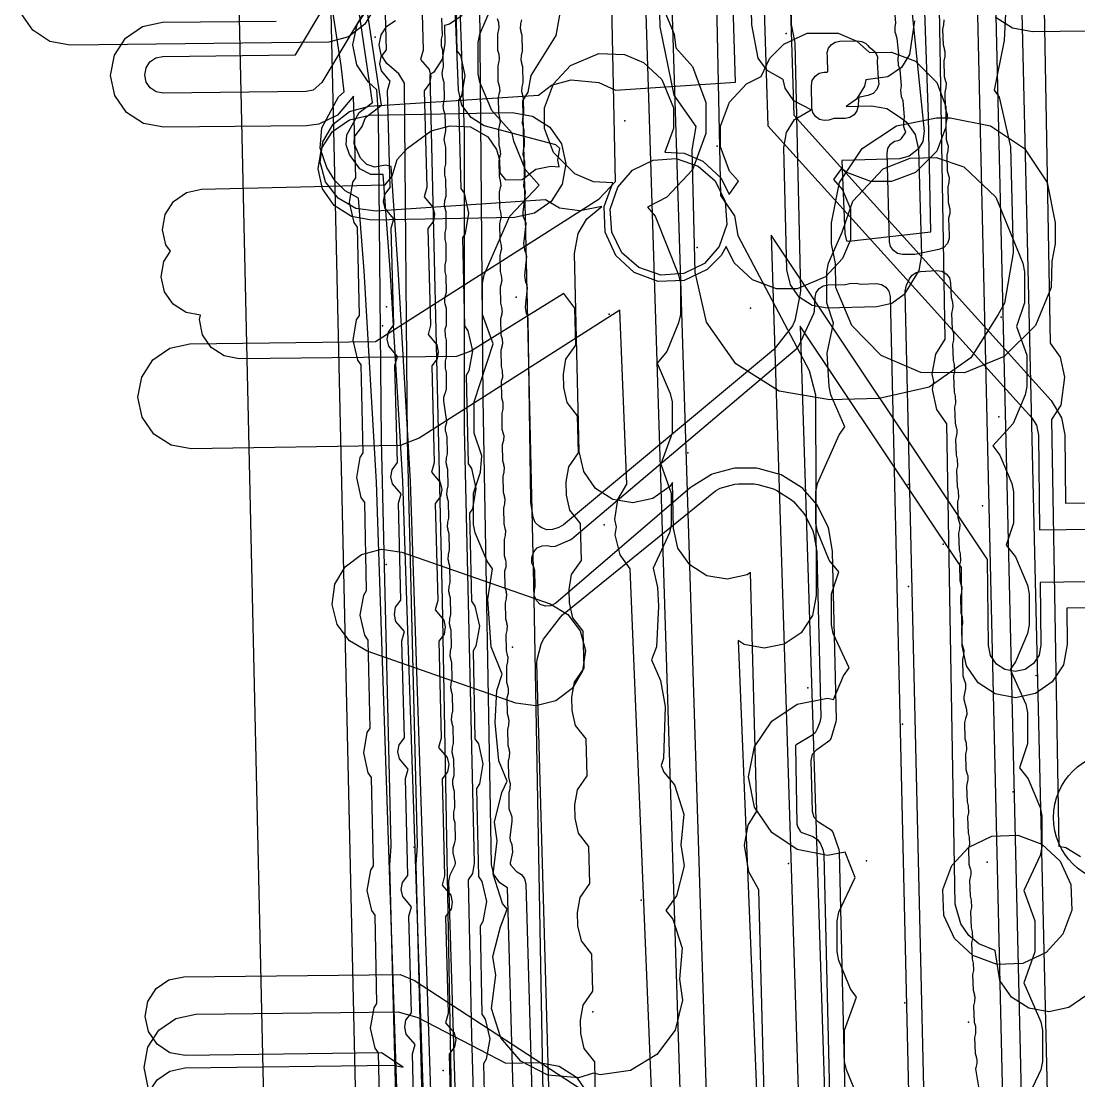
# Model space of a CAD drawing. Header units: metres. Extents: x 17722 to 17999, y 13535 to 15917.
# Drawn here: x 17764.66 to 17804.98, y 14676.14 to 14716.52 of the extents above; entities that cross this region are included whole.
import ezdxf

# ---------------------------------------------------------------- set-up
doc = ezdxf.new("R2010")
doc.units = ezdxf.units.M
for name, color, linetype in [('AI_GREENING_EXCLUSIONS', 1, 'Continuous'), ('AI_GREENING_LAWN', 82, 'Continuous'), ('AI_GREENING_REJECTED', 6, 'Continuous'), ('AI_GREENING_TREES', 3, 'Continuous')]:
    doc.layers.add(name, color=color, linetype=linetype)

# ---------------------------------------------------------------- blocks, each defined once
blk = doc.blocks.new('AI_TREE')
for p, q in [((0, -0.3), (0, 0.3)), ((-0.3, 0), (0.3, 0))]:
    blk.add_line(p, q)
for radius in [1, 0.12]:
    blk.add_circle((0, 0), radius)

msp = doc.modelspace()

# ---------------------------------------------------------------- linework, layer by layer
at = {"layer": 'AI_GREENING_EXCLUSIONS'}
for points in [[(17791.56, 14651.095), (17788.783, 14738.845), (17788.653, 14739.028), (17788.565, 14739.408), (17788.258, 14750.237)], [(17790.529, 14652.07), (17787.792, 14738.546), (17787.565, 14739.377), (17787.246, 14749.709)], [(17811.45, 14728.562), (17802.335, 14728.572), (17802.022, 14728.618), (17801.68, 14728.806), (17792.355, 14736.62), (17793.124, 14712.532), (17803.18, 14701.4), (17803.358, 14701.123), (17803.438, 14700.742), (17803.481, 14697.133), (17810.597, 14697.227)], [(17811.454, 14727.562), (17803.462, 14727.531), (17802.349, 14727.572), (17801.581, 14727.714), (17801.038, 14728.039), (17793.426, 14734.418), (17794.107, 14712.936), (17803.922, 14702.07), (17804.322, 14701.4), (17804.438, 14700.753), (17804.469, 14698.147), (17810.584, 14698.227)], [(17798.566, 14717.429), (17799.086, 14712.325), (17799.029, 14711.939), (17798.856, 14711.637), (17798.514, 14711.372), (17798.136, 14711.278), (17795.943, 14711.211), (17796.057, 14708.42), (17796.123, 14708.148), (17796.214, 14708.139), (17799.33, 14708.493), (17799.247, 14712.879), (17798.666, 14729.627)], [(17801.519, 14729.184), (17803.281, 14654.009)], [(17802.511, 14729.307), (17804.281, 14654.032)], [(17781.045, 14726.512), (17781.547, 14712.298), (17781.547, 14700.99), (17781.93, 14684.43), (17781.861, 14684.046), (17781.701, 14683.797), (17781.83, 14677.851), (17782.367, 14659.136)], [(17790.98, 14726.415), (17791.321, 14709.877), (17791.847, 14709.099), (17791.974, 14708.358), (17794.701, 14703.207), (17794.933, 14702.281), (17794.97, 14694.634), (17794.821, 14693.868), (17794.391, 14693.217), (17793.744, 14692.78), (17792.98, 14692.624), (17792.214, 14692.773), (17791.993, 14692.919), (17792.726, 14674.839)], [(17788.721, 14674.89), (17787.879, 14695.656), (17787.49, 14696.187), (17787.305, 14696.945), (17787.352, 14697.248), (17787.284, 14697.526), (17787.401, 14698.297), (17787.749, 14698.871), (17787.48, 14705.507), (17779.834, 14700.633), (17779.107, 14700.35), (17771.139, 14700.219), (17770.372, 14700.361), (17769.718, 14700.786), (17769.275, 14701.429), (17769.113, 14702.192), (17769.255, 14702.96), (17769.68, 14703.614), (17770.323, 14704.056), (17771.087, 14704.219), (17778.164, 14704.312), (17786.696, 14709.751), (17787.309, 14710.407), (17786.983, 14726.245)], [(17798.709, 14716.526), (17798.525, 14715.247), (17798.211, 14714.753), (17797.7, 14714.403), (17796.856, 14714.282), (17796.813, 14714.037), (17796.499, 14713.543), (17796.102, 14713.263), (17797.076, 14713.289), (17797.653, 14713.189), (17798.147, 14712.877), (17798.4, 14712.681), (17798.738, 14712.203), (17798.867, 14711.632), (17798.974, 14707.599), (17798.974, 14707.599), (17798.876, 14707.022), (17798.322, 14706.102), (17797.844, 14705.765), (17797.273, 14705.636), (17795.389, 14705.587), (17794.812, 14705.687), (17794.317, 14705.999), (17793.98, 14706.477), (17793.851, 14707.048), (17793.731, 14711.702), (17793.83, 14712.279), (17794.143, 14712.773), (17794.772, 14713.145), (17794.118, 14713.487), (17793.782, 14713.966), (17793.708, 14714.298), (17793.091, 14714.633), (17792.755, 14715.112), (17792.511, 14716.381), (17792.296, 14725.588)], [(17802.238, 14717.851), (17802.126, 14715.788), (17801.749, 14713.891), (17801.935, 14713.628), (17802.366, 14711.725), (17802.473, 14707.692), (17802.144, 14705.769), (17801.901, 14705.342), (17800.86, 14703.692), (17799.266, 14702.567), (17797.363, 14702.137), (17795.479, 14702.089), (17793.556, 14702.42), (17791.907, 14703.461), (17790.782, 14705.055), (17790.352, 14706.958), (17790.232, 14711.612), (17790.387, 14712.511), (17789.554, 14713.697), (17789.012, 14716.299), (17789.012, 14716.299), (17788.797, 14725.506)], [(17805.239, 14679.383), (17804.598, 14678.937), (17803.836, 14678.771), (17803.068, 14678.909), (17802.411, 14679.33), (17801.965, 14679.97), (17801.791, 14681.11), (17801.159, 14681.364), (17800.788, 14681.677), (17800.477, 14682.119), (17800.261, 14682.869), (17799.94, 14701.18), (17799.563, 14701.72), (17799.396, 14702.482), (17799.45, 14702.784), (17799.388, 14703.063), (17799.524, 14703.832), (17799.884, 14704.397), (17799.525, 14725.172)], [(17810.362, 14722.725), (17803.559, 14722.635), (17803.887, 14704.253), (17804.26, 14703.715), (17804.426, 14702.952), (17804.293, 14701.889), (17803.938, 14701.336), (17804.219, 14685.087), (17804.483, 14685.027), (17805.043, 14684.694)], [(17769.52, 14675.69), (17769.839, 14676.181), (17770.321, 14676.513), (17770.893, 14676.634), (17778.843, 14676.74), (17779.227, 14676.668), (17778.399, 14677.208), (17770.906, 14677.109), (17770.33, 14677.215), (17769.84, 14677.534), (17769.508, 14678.016), (17769.386, 14678.589), (17769.493, 14679.164), (17769.811, 14679.655), (17770.294, 14679.987), (17770.866, 14680.109), (17779.111, 14680.188), (17779.654, 14679.97), (17786.559, 14675.471), (17786.522, 14676.863), (17786.123, 14677.38), (17785.993, 14677.951), (17785.98, 14678.451), (17786.079, 14679.027), (17786.451, 14679.565), (17786.414, 14680.966), (17786.014, 14681.482), (17785.885, 14682.053), (17785.871, 14682.553), (17785.97, 14683.13), (17786.342, 14683.667), (17786.305, 14685.068), (17785.905, 14685.585), (17785.776, 14686.155), (17785.762, 14686.655), (17785.861, 14687.232), (17786.233, 14687.769), (17786.196, 14689.17), (17785.796, 14689.687), (17785.667, 14690.258), (17785.654, 14690.758), (17785.753, 14691.334), (17786.124, 14691.872), (17786.087, 14693.272), (17785.687, 14693.789), (17785.558, 14694.36), (17785.545, 14694.86), (17785.644, 14695.437), (17786.016, 14695.974), (17785.978, 14697.375), (17785.579, 14697.892), (17785.449, 14698.462), (17785.436, 14698.962), (17785.535, 14699.539), (17785.907, 14700.076), (17785.87, 14701.477), (17785.47, 14701.994), (17785.341, 14702.565), (17785.327, 14703.064), (17785.426, 14703.641), (17785.798, 14704.178), (17785.761, 14705.579), (17785.352, 14706.138), (17781.797, 14703.946), (17781.249, 14703.742), (17772.969, 14703.658), (17772.394, 14703.768), (17771.905, 14704.089), (17771.576, 14704.573), (17771.457, 14705.146), (17771.49, 14705.321), (17770.951, 14705.417), (17770.458, 14705.732), (17770.123, 14706.212), (17769.997, 14706.783), (17770.099, 14707.36), (17770.352, 14707.756), (17770.18, 14708.001), (17770.053, 14708.572), (17770.155, 14709.149), (17770.469, 14709.642), (17770.963, 14709.988), (17771.534, 14710.115), (17778.538, 14710.28), (17778.801, 14710.616), (17778.996, 14711.252), (17779.39, 14711.684), (17780.295, 14712.338), (17781.008, 14712.532), (17781.79, 14712.488), (17782.451, 14712.114), (17782.785, 14711.629), (17782.893, 14711.238), (17782.91, 14710.737), (17783.123, 14710.478), (17783.756, 14710.485), (17784.279, 14710.876), (17784.852, 14710.996), (17785.168, 14710.963), (17785.113, 14711.219), (17785.191, 14711.672), (17785.042, 14711.807), (17782.307, 14712.537), (17781.808, 14712.843), (17781.464, 14713.316), (17781.327, 14713.885), (17781.012, 14721.829)], [(17779.666, 14673.483), (17779.572, 14677.177), (17779.673, 14677.531), (17779.342, 14677.919), (17779.282, 14678.185), (17779.329, 14678.454), (17779.533, 14678.727), (17779.44, 14682.421), (17779.54, 14682.775), (17779.21, 14683.162), (17779.15, 14683.429), (17779.196, 14683.698), (17779.401, 14683.97), (17779.308, 14687.665), (17779.408, 14688.018), (17779.078, 14688.406), (17779.018, 14688.673), (17779.064, 14688.942), (17779.269, 14689.214), (17779.176, 14692.908), (17779.276, 14693.262), (17778.946, 14693.65), (17778.886, 14693.916), (17778.932, 14694.185), (17779.137, 14694.458), (17779.044, 14698.152), (17779.144, 14698.506), (17778.814, 14698.893), (17778.754, 14699.16), (17778.8, 14699.429), (17779.005, 14699.701), (17778.91, 14703.394), (17779.009, 14703.748), (17778.678, 14704.135), (17778.617, 14704.401), (17778.663, 14704.671), (17778.867, 14704.943), (17778.767, 14708.637), (17778.866, 14708.991), (17778.535, 14709.378), (17778.474, 14709.645), (17778.52, 14709.914), (17778.724, 14710.187), (17778.624, 14713.881), (17778.723, 14714.235), (17778.392, 14714.622), (17778.331, 14714.888), (17778.377, 14715.157), (17778.582, 14715.43), (17778.507, 14718.171), (17776.122, 14714.177), (17775.796, 14713.892), (17775.529, 14713.836), (17770.079, 14713.775), (17769.811, 14713.825), (17769.582, 14713.975), (17769.428, 14714.2), (17769.371, 14714.467), (17769.422, 14714.736), (17769.571, 14714.965), (17769.796, 14715.119), (17770.064, 14715.175), (17775.121, 14715.231), (17778.436, 14720.783)], [(17777.809, 14657.927), (17776.391, 14720.806)], [(17793.251, 14665.404), (17792.782, 14683.426), (17792.402, 14684.101), (17792.238, 14685.12), (17792.37, 14685.889), (17792.704, 14686.418), (17792.467, 14695.516), (17792.334, 14695.422), (17791.572, 14695.252), (17790.803, 14695.386), (17790.145, 14695.804), (17789.696, 14696.442), (17789.526, 14697.204), (17789.485, 14698.947), (17789.381, 14698.784), (17788.743, 14698.335), (17787.981, 14698.165), (17787.212, 14698.299), (17786.554, 14698.717), (17786.105, 14699.356), (17785.935, 14700.117), (17785.757, 14707.662), (17785.891, 14708.431), (17786.221, 14708.99), (17786.792, 14709.452), (17785.96, 14709.296), (17785.187, 14709.397), (17784.644, 14709.71), (17778.189, 14709.283), (17777.415, 14709.385), (17776.739, 14709.774), (17776.264, 14710.393), (17776.061, 14711.147), (17776.163, 14711.921), (17776.552, 14712.597), (17777.171, 14713.072), (17777.925, 14713.274), (17784.384, 14713.702), (17784.877, 14714.08), (17785.631, 14714.283), (17786.683, 14714.185), (17787.312, 14713.895), (17791.892, 14714.198), (17791.704, 14720.42)], [(17779.882, 14719.112), (17779.982, 14715.418), (17779.883, 14715.064), (17780.214, 14714.677), (17780.275, 14714.411), (17780.229, 14714.142), (17780.025, 14713.869), (17780.125, 14710.175), (17780.026, 14709.821), (17780.357, 14709.434), (17780.418, 14709.167), (17780.372, 14708.898), (17780.168, 14708.625), (17780.268, 14704.932), (17780.169, 14704.578), (17780.5, 14704.19), (17780.561, 14703.924), (17780.515, 14703.655), (17780.31, 14703.382), (17780.406, 14699.687), (17780.306, 14699.333), (17780.636, 14698.945), (17780.696, 14698.679), (17780.65, 14698.409), (17780.445, 14698.137), (17780.538, 14694.443), (17780.438, 14694.089), (17780.768, 14693.701), (17780.828, 14693.435), (17780.782, 14693.166), (17780.577, 14692.893), (17780.67, 14689.199), (17780.57, 14688.846), (17780.901, 14688.458), (17780.961, 14688.191), (17780.914, 14687.922), (17780.709, 14687.65), (17780.802, 14683.956), (17780.702, 14683.602), (17781.033, 14683.214), (17781.093, 14682.948), (17781.046, 14682.679), (17780.841, 14682.406), (17780.934, 14678.712), (17780.834, 14678.358), (17781.165, 14677.97), (17781.225, 14677.704), (17781.178, 14677.435), (17780.973, 14677.162), (17781.066, 14673.468)], [(17780.565, 14658.447), (17779.207, 14698.986), (17778.732, 14707.062), (17778.465, 14710.682), (17777.991, 14710.676), (17777.564, 14710.888), (17777.176, 14711.433), (17777.052, 14711.803), (17777.08, 14712.192), (17777.549, 14713.034), (17778.051, 14713.417), (17777.268, 14718.769)], [(17780.994, 14654.402), (17779.507, 14698.997), (17779.031, 14707.08), (17778.768, 14710.976), (17778.554, 14711.033), (17778.139, 14710.955), (17777.839, 14711.059), (17777.597, 14711.302), (17777.35, 14711.841), (17777.37, 14712.113), (17777.662, 14712.505), (17777.788, 14712.853), (17778.395, 14713.314), (17777.565, 14718.808)], [(17781.192, 14718.749), (17781.271, 14715.391), (17781.401, 14715.207), (17781.574, 14714.446), (17781.443, 14713.677), (17781.335, 14713.505), (17781.414, 14710.148), (17781.544, 14709.964), (17781.717, 14709.203), (17781.586, 14708.434), (17781.478, 14708.262), (17781.557, 14704.904), (17781.687, 14704.72), (17781.86, 14703.96), (17781.729, 14703.19), (17781.621, 14703.019), (17781.695, 14699.657), (17781.825, 14699.473), (17781.996, 14698.711), (17781.863, 14697.942), (17781.755, 14697.771), (17781.827, 14694.413), (17781.957, 14694.229), (17782.128, 14693.468), (17781.995, 14692.699), (17781.887, 14692.527), (17781.959, 14689.169), (17782.089, 14688.985), (17782.26, 14688.224), (17782.127, 14687.455), (17782.019, 14687.284), (17782.091, 14683.926), (17782.221, 14683.742), (17782.392, 14682.98), (17782.259, 14682.211), (17782.151, 14682.04), (17782.223, 14678.682), (17782.353, 14678.498), (17782.524, 14677.737), (17782.391, 14676.968), (17782.283, 14676.796), (17782.355, 14673.438)], [(17784.22, 14647.166), (17783.197, 14683.493), (17782.901, 14683.682), (17782.678, 14684.002), (17782.594, 14684.383), (17782.268, 14702.116), (17782.132, 14718.733)], [(17779.565, 14658.415), (17778.207, 14698.951), (17777.734, 14707.002), (17777.518, 14709.778), (17777.006, 14710.055), (17776.613, 14710.443), (17776.307, 14710.938), (17776.06, 14711.678), (17776.116, 14712.457), (17776.753, 14713.639), (17776.968, 14713.83), (17776.864, 14714.835), (17776.277, 14718.634)], [(17785.38, 14717.888), (17785.044, 14715.967), (17784.083, 14714.454), (17783.971, 14713.811), (17783.764, 14713.485), (17784.205, 14694.518), (17784.57, 14674.258)], [(17774.226, 14661.305), (17772.974, 14717.207)], [(17789.097, 14717.117), (17789.555, 14716.027), (17789.62, 14715.503), (17790.247, 14714.798), (17790.759, 14713.423), (17790.759, 14712.235), (17790.247, 14710.86), (17789.276, 14709.811), (17788.529, 14709.438), (17788.831, 14709.086), (17789.723, 14706.854), (17789.788, 14706.532), (17789.788, 14705.344), (17789.723, 14705.022), (17789.27, 14703.938), (17788.903, 14703.486), (17789.405, 14702.331), (17789.47, 14702.009), (17789.47, 14700.822), (17789.045, 14699.641), (17789.44, 14698.531), (17789.44, 14697.343), (17789.375, 14697.021), (17788.748, 14695.68), (17788.911, 14694.942), (17788.95, 14694.225), (17788.873, 14692.68), (17788.685, 14692.189), (17789.031, 14691.4), (17789.213, 14690.411), (17789.148, 14688.419), (17789.053, 14688.152), (17789.16, 14687.9), (17789.561, 14687.424), (17789.914, 14686.308), (17789.81, 14685.135), (17789.929, 14684.332), (17789.644, 14683.196), (17789.228, 14682.637), (17789.506, 14682.307), (17789.859, 14681.191), (17789.755, 14680.018), (17789.874, 14679.215), (17789.589, 14678.079), (17788.891, 14677.14), (17787.886, 14676.539), (17786.728, 14676.368), (17786.474, 14676.432), (17785.907, 14676.252), (17784.741, 14676.353), (17783.702, 14676.892), (17782.948, 14677.787), (17782.594, 14678.903), (17782.749, 14680.174), (17782.645, 14680.879), (17782.93, 14682.015), (17783.186, 14682.687), (17783.003, 14682.904), (17782.649, 14684.02), (17782.804, 14685.291), (17782.7, 14685.996), (17782.985, 14687.131), (17783.187, 14687.563), (17782.863, 14688.338), (17782.73, 14689.791), (17782.798, 14691.013), (17782.991, 14691.634), (17782.571, 14692.68), (17782.443, 14694.499), (17782.626, 14695.646), (17782.42, 14695.937), (17781.967, 14697.021), (17781.902, 14697.343), (17781.902, 14698.531), (17782.168, 14699.334), (17782.226, 14699.951), (17781.932, 14700.822), (17781.932, 14702.009), (17782.647, 14704.227), (17782.25, 14705.344), (17782.25, 14706.532), (17782.315, 14706.854), (17783.287, 14709.087), (17784.407, 14710.266), (17783.89, 14710.86), (17783.437, 14711.943), (17783.378, 14712.248), (17782.6, 14713.111), (17782.147, 14714.195), (17782.082, 14714.517), (17782.082, 14715.705), (17782.147, 14716.027), (17782.625, 14717.147)], [(17778.104, 14716.972), (17777.758, 14716.405), (17777.142, 14715.927), (17776.389, 14715.72), (17766.523, 14715.601), (17765.756, 14715.745), (17765.102, 14716.171), (17764.661, 14716.814)], [(17779.319, 14660.947), (17778.713, 14684.364), (17778.764, 14685.086), (17778.39, 14700.566), (17778.285, 14712.939), (17778.223, 14713.898), (17777.889, 14714.207), (17777.458, 14714.857), (17777.308, 14715.623), (17777.463, 14716.388), (17777.899, 14717.035)], [(17781.466, 14716.736), (17780.987, 14716.4), (17780.791, 14716.356), (17780.808, 14715.651), (17780.707, 14715.074), (17780.393, 14714.58), (17780.24, 14714.473), (17780.706, 14694.448), (17781.071, 14674.174)], [(17809.517, 14716.192), (17803.213, 14716.109), (17802.446, 14716.251), (17801.792, 14716.676)], [(17778.356, 14673.849), (17778.284, 14677.207), (17778.154, 14677.391), (17777.982, 14678.152), (17778.115, 14678.921), (17778.224, 14679.093), (17778.152, 14682.451), (17778.022, 14682.635), (17777.85, 14683.396), (17777.983, 14684.165), (17778.092, 14684.337), (17778.02, 14687.694), (17777.89, 14687.878), (17777.718, 14688.64), (17777.851, 14689.409), (17777.96, 14689.58), (17777.887, 14692.938), (17777.758, 14693.122), (17777.586, 14693.883), (17777.719, 14694.652), (17777.828, 14694.824), (17777.755, 14698.182), (17777.626, 14698.366), (17777.454, 14699.127), (17777.587, 14699.896), (17777.695, 14700.068), (17777.621, 14703.421), (17777.491, 14703.605), (17777.317, 14704.366), (17777.449, 14705.135), (17777.557, 14705.307), (17777.478, 14708.665), (17777.348, 14708.848), (17777.175, 14709.609), (17777.306, 14710.379), (17777.414, 14710.55), (17777.329, 14713.662), (17776.715, 14712.931), (17776.011, 14712.596), (17775.543, 14712.536), (17770.094, 14712.475), (17769.327, 14712.619), (17768.673, 14713.045), (17768.232, 14713.689), (17768.071, 14714.453), (17768.215, 14715.22), (17768.642, 14715.874), (17769.286, 14716.314), (17770.049, 14716.475), (17774.378, 14716.523)], [(17780.341, 14660.091), (17779.713, 14684.388), (17779.764, 14685.107), (17779.39, 14700.57), (17779.269, 14714.162), (17779.06, 14714.517), (17778.599, 14714.911), (17778.383, 14715.237), (17778.308, 14715.619), (17778.386, 14716.002), (17778.603, 14716.326), (17778.929, 14716.541)], [(17796.568, 14675.478), (17796.115, 14676.562), (17796.05, 14676.884), (17796.05, 14678.072), (17796.507, 14679.332), (17796.278, 14679.647), (17795.824, 14680.731), (17795.759, 14681.053), (17795.759, 14682.241), (17795.824, 14682.563), (17796.445, 14683.895), (17796.07, 14684.857), (17795.391, 14684.722), (17794.243, 14684.951), (17793.27, 14685.601), (17792.62, 14686.574), (17792.391, 14687.722), (17792.62, 14688.87), (17793.27, 14689.844), (17794.243, 14690.494), (17795.391, 14690.722), (17795.624, 14690.676), (17796.003, 14691.58), (17796.216, 14691.879), (17795.608, 14693.191), (17795.543, 14693.513), (17795.543, 14694.701), (17795.825, 14695.54), (17795.465, 14695.986), (17795.012, 14697.069), (17794.947, 14697.392), (17794.947, 14698.579), (17794.947, 14698.579), (17795.012, 14698.902), (17795.837, 14700.756), (17796.063, 14701.063), (17795.522, 14702.277), (17795.456, 14702.599), (17795.387, 14703.865), (17795.622, 14705.014), (17795.37, 14705.783), (17795.37, 14706.971), (17795.435, 14707.293), (17795.96, 14708.482), (17796.36, 14709.665), (17797.52, 14710.887), (17798.55, 14711.294), (17799.544, 14711.321), (17800.594, 14710.969), (17801.818, 14709.81), (17802.843, 14707.293), (17802.908, 14706.971), (17802.908, 14705.783), (17802.604, 14704.888), (17802.995, 14703.787), (17802.995, 14702.599), (17802.93, 14702.277), (17802.476, 14701.194), (17801.703, 14700.334), (17801.966, 14699.985), (17802.42, 14698.902), (17802.485, 14698.579), (17802.485, 14697.392), (17802.203, 14696.552), (17802.563, 14696.106), (17803.016, 14695.023), (17803.081, 14694.701), (17803.081, 14693.513), (17803.016, 14693.191), (17802.563, 14692.107), (17802.354, 14691.813), (17802.957, 14690.497), (17803.023, 14690.174), (17803.023, 14688.987), (17802.71, 14688.073), (17803.05, 14687.647), (17803.503, 14686.563), (17803.568, 14686.241), (17803.568, 14685.053), (17803.503, 14684.731), (17802.882, 14683.399), (17803.297, 14682.241), (17803.297, 14681.053), (17802.875, 14679.877), (17803.523, 14678.394), (17803.588, 14678.072), (17803.588, 14676.884), (17803.523, 14676.562), (17802.892, 14675.215)], [(17810.624, 14695.228), (17803.505, 14695.134), (17803.533, 14692.75), (17803.461, 14692.367), (17803.248, 14692.04), (17802.927, 14691.819), (17802.545, 14691.738), (17802.161, 14691.81), (17801.834, 14692.023), (17801.614, 14692.345), (17801.533, 14692.726), (17801.494, 14696.007), (17793.245, 14708.366), (17795.094, 14650.075), (17801.487, 14648.847), (17809.376, 14648.951)], [(17810.637, 14694.228), (17804.516, 14694.147), (17804.533, 14692.762), (17804.39, 14691.995), (17803.964, 14691.341), (17803.32, 14690.9), (17802.557, 14690.738), (17801.79, 14690.882), (17801.136, 14691.307), (17800.694, 14691.951), (17800.533, 14692.715), (17800.498, 14695.698), (17794.355, 14704.901), (17796.068, 14650.906), (17801.576, 14649.848), (17809.363, 14649.951)], [(17769.506, 14675.892), (17769.344, 14676.655), (17769.486, 14677.422), (17769.911, 14678.077), (17770.554, 14678.519), (17771.317, 14678.681), (17779.035, 14678.773), (17779.784, 14678.556), (17783.141, 14676.812), (17784.402, 14676.837), (17785.171, 14676.7), (17785.828, 14676.279), (17786.274, 14675.639)]]:
    msp.add_lwpolyline(points, dxfattribs=at)
for points in [[(17788.385, 14714.942), (17789.084, 14714.295), (17789.532, 14713.219), (17789.532, 14712.427), (17789.196, 14711.523), (17789.927, 14711.484), (17790.65, 14711.182), (17791.349, 14710.535), (17791.651, 14709.911), (17791.998, 14710.417), (17791.657, 14710.809), (17791.316, 14711.726), (17791.316, 14712.518), (17791.657, 14713.435), (17792.304, 14714.134), (17792.862, 14714.408), (17793.195, 14715.107), (17793.735, 14715.647), (17794.617, 14716.056), (17795.797, 14716.056), (17796.52, 14715.754), (17796.999, 14715.326), (17797.838, 14715.335), (17798.755, 14714.994), (17799.561, 14714.188), (17799.902, 14713.271), (17799.902, 14712.479), (17799.561, 14711.562), (17798.755, 14710.756), (17797.838, 14710.415), (17797.046, 14710.415), (17796.129, 14710.756), (17795.933, 14710.9), (17795.625, 14710.488), (17795.966, 14710.096), (17796.268, 14709.373), (17796.268, 14708.193), (17795.966, 14707.47), (17795.319, 14706.771), (17794.243, 14706.323), (17793.451, 14706.323), (17792.534, 14706.664), (17791.835, 14707.311), (17791.533, 14707.935), (17791.349, 14707.591), (17790.809, 14707.051), (17789.927, 14706.642), (17788.941, 14706.603), (17788.024, 14706.944), (17787.325, 14707.591), (17786.916, 14708.473), (17786.877, 14709.459), (17787.213, 14710.363), (17786.482, 14710.402), (17785.759, 14710.704), (17784.953, 14711.51), (17784.612, 14712.427), (17784.612, 14713.219), (17784.953, 14714.136), (17785.6, 14714.835), (17786.676, 14715.283), (17787.662, 14715.244), (17788.385, 14714.942)], [(17784.15, 14712.901), (17784.808, 14712.481), (17785.254, 14711.84), (17785.421, 14711.078), (17785.284, 14710.31), (17784.863, 14709.653), (17784.223, 14709.207), (17783.46, 14709.039), (17778.015, 14708.933), (17777.247, 14709.07), (17776.59, 14709.491), (17776.144, 14710.131), (17775.976, 14710.894), (17776.114, 14711.662), (17776.534, 14712.319), (17777.175, 14712.765), (17777.937, 14712.932), (17783.382, 14713.039), (17784.15, 14712.901)], [(17798.021, 14712.536), (17799.552, 14712.841), (17800.074, 14712.836), (17801.605, 14712.531), (17802.902, 14711.664), (17803.769, 14710.366), (17804.074, 14708.836), (17804.074, 14708.03), (17803.943, 14707.37), (17803.927, 14706.368), (17803.323, 14704.924), (17802.136, 14703.737), (17800.614, 14703.117), (17798.953, 14703.132), (17797.444, 14703.78), (17796.321, 14704.924), (17795.717, 14706.368), (17795.701, 14707.289), (17795.552, 14708.039), (17795.552, 14708.841), (17795.856, 14710.371), (17796.724, 14711.669), (17798.021, 14712.536)], [(17790.467, 14710.998), (17791.111, 14710.432), (17791.498, 14709.652), (17791.557, 14708.766), (17791.272, 14707.933), (17790.706, 14707.289), (17789.926, 14706.902), (17789.04, 14706.843), (17788.207, 14707.128), (17787.563, 14707.694), (17787.176, 14708.474), (17787.117, 14709.36), (17787.402, 14710.193), (17787.968, 14710.837), (17788.748, 14711.224), (17789.634, 14711.283), (17790.467, 14710.998)], [(17784.83, 14694.312), (17785.502, 14693.916), (17785.972, 14693.293), (17786.168, 14692.538), (17786.059, 14691.765), (17785.663, 14691.092), (17785.04, 14690.623), (17784.284, 14690.427), (17783.512, 14690.536), (17777.847, 14692.513), (17777.175, 14692.909), (17776.705, 14693.532), (17776.51, 14694.288), (17776.618, 14695.061), (17777.014, 14695.733), (17777.637, 14696.203), (17778.393, 14696.398), (17779.166, 14696.29), (17784.83, 14694.312)], [(17804.266, 14684.51), (17804.675, 14683.628), (17804.714, 14682.642), (17804.373, 14681.725), (17803.726, 14681.026), (17802.844, 14680.617), (17801.858, 14680.578), (17800.941, 14680.919), (17800.242, 14681.566), (17799.833, 14682.448), (17799.794, 14683.434), (17800.135, 14684.351), (17800.782, 14685.05), (17801.664, 14685.459), (17802.65, 14685.498), (17803.567, 14685.157), (17804.266, 14684.51)]]:
    msp.add_lwpolyline(points, close=True, dxfattribs=at)
at = {"layer": 'AI_GREENING_LAWN'}
for points in [[(17793.865, 14727.666), (17794.01, 14716.438), (17794.015, 14716.394), (17794.137, 14715.76), (17794.146, 14715.677), (17794.367, 14706.255), (17794.357, 14706.144), (17794.149, 14705.116), (17794.056, 14704.912), (17793.419, 14704.079), (17793.342, 14703.999), (17785.339, 14697.323), (17785.161, 14697.227), (17784.914, 14697.154), (17784.704, 14697.138), (17784.506, 14697.211), (17784.407, 14697.273), (17784.256, 14697.421), (17784.179, 14697.617), (17784.088, 14698.188), (17784.082, 14698.26), (17783.991, 14705.179), (17783.972, 14705.272), (17783.926, 14705.38), (17783.889, 14705.62), (17783.959, 14706.362), (17783.937, 14706.488), (17783.902, 14706.565), (17783.858, 14706.826), (17783.933, 14707.557), (17783.907, 14707.693), (17783.878, 14707.75), (17783.827, 14708.032), (17783.911, 14708.791), (17783.909, 14708.829), (17783.896, 14708.864), (17783.855, 14708.937), (17783.802, 14709.083), (17783.796, 14709.239), (17783.885, 14709.992), (17783.883, 14710.03), (17783.856, 14710.102), (17783.863, 14710.105), (17783.825, 14710.219), (17783.836, 14710.409), (17783.877, 14710.569), (17783.865, 14711.17), (17783.817, 14711.346), (17783.824, 14711.348), (17783.799, 14711.42), (17783.811, 14711.61), (17783.852, 14711.77), (17783.84, 14712.371), (17783.792, 14712.547), (17783.798, 14712.549), (17783.774, 14712.621), (17783.785, 14712.811), (17783.826, 14712.971), (17783.814, 14713.572), (17783.765, 14713.748), (17783.771, 14713.75), (17783.747, 14713.823), (17783.758, 14714.013), (17783.798, 14714.173), (17783.786, 14714.773), (17783.737, 14714.949), (17783.743, 14714.951), (17783.719, 14715.024), (17783.73, 14715.213), (17783.77, 14715.374), (17783.758, 14715.974), (17783.709, 14716.15), (17783.715, 14716.152), (17783.691, 14716.225), (17783.702, 14716.414), (17783.742, 14716.574)], [(17802.581, 14653.99), (17800.947, 14724.469)], [(17799.833, 14716.564), (17799.824, 14716.374), (17799.785, 14716.214), (17799.805, 14715.614), (17799.855, 14715.438), (17799.849, 14715.436), (17799.874, 14715.364), (17799.865, 14715.174), (17799.826, 14715.013), (17799.845, 14714.413), (17799.896, 14714.237), (17799.89, 14714.236), (17799.915, 14714.163), (17799.906, 14713.973), (17799.867, 14713.813), (17799.886, 14713.212), (17799.936, 14713.037), (17799.93, 14713.035), (17799.955, 14712.962), (17799.946, 14712.772), (17799.907, 14712.614), (17799.924, 14712.013), (17799.973, 14711.837), (17799.967, 14711.836), (17799.992, 14711.763), (17799.983, 14711.573), (17799.943, 14711.413), (17799.96, 14710.812), (17800.009, 14710.637), (17800.003, 14710.635), (17800.028, 14710.562), (17800.019, 14710.372), (17799.979, 14710.212), (17799.996, 14709.612), (17800.045, 14709.436), (17800.039, 14709.434), (17800.064, 14709.362), (17800.054, 14709.172), (17800.015, 14709.011), (17800.033, 14708.349), (17800.029, 14708.349), (17800.036, 14708.242), (17799.968, 14708.049), (17799.828, 14707.9), (17799.64, 14707.819), (17798.722, 14707.634), (17798.614, 14707.624), (17798.251, 14707.63), (17798.065, 14707.67), (17797.908, 14707.775), (17797.801, 14707.932), (17797.76, 14708.117), (17797.669, 14711.478), (17797.701, 14711.667), (17797.801, 14711.83), (17797.954, 14711.943), (17798.09, 14711.978), (17798.181, 14712.006), (17798.22, 14712.042), (17798.361, 14712.252), (17798.377, 14712.291), (17798.346, 14712.376), (17798.346, 14712.376), (17798.301, 14712.496), (17798.301, 14712.675), (17798.334, 14712.855), (17798.276, 14713.48), (17798.219, 14713.631), (17798.194, 14713.897), (17798.223, 14714.056), (17798.165, 14714.681), (17798.108, 14714.831), (17798.084, 14715.098), (17798.112, 14715.256), (17798.058, 14715.858), (17797.997, 14716.03), (17798.003, 14716.032), (17797.974, 14716.103), (17797.972, 14716.293), (17798.001, 14716.456), (17797.947, 14717.058)], [(17781.388, 14669.664), (17780.963, 14683.75), (17781.016, 14683.989), (17781.21, 14684.378), (17781.222, 14684.418), (17781.22, 14684.459), (17781.13, 14684.834), (17781.122, 14685.022), (17781.173, 14685.17), (17781.211, 14685.319), (17781.198, 14685.968), (17781.152, 14686.122), (17781.147, 14686.39), (17781.187, 14686.546), (17781.175, 14687.172), (17781.128, 14687.348), (17781.134, 14687.35), (17781.11, 14687.423), (17781.121, 14687.612), (17781.162, 14687.772), (17781.151, 14688.398), (17781.103, 14688.575), (17781.109, 14688.576), (17781.085, 14688.649), (17781.096, 14688.839), (17781.137, 14688.999), (17781.126, 14689.625), (17781.078, 14689.801), (17781.084, 14689.803), (17781.06, 14689.876), (17781.071, 14690.066), (17781.113, 14690.226), (17781.101, 14690.852), (17781.053, 14691.028), (17781.059, 14691.03), (17781.035, 14691.102), (17781.047, 14691.292), (17781.088, 14691.452), (17781.076, 14692.078), (17781.028, 14692.255), (17781.035, 14692.256), (17781.01, 14692.329), (17781.022, 14692.519), (17781.063, 14692.679), (17781.051, 14693.305), (17781.003, 14693.481), (17781.01, 14693.483), (17780.985, 14693.556), (17780.997, 14693.745), (17781.038, 14693.905), (17781.027, 14694.532), (17780.979, 14694.708), (17780.985, 14694.71), (17780.961, 14694.782), (17780.972, 14694.972), (17781.013, 14695.132), (17781.002, 14695.758), (17780.954, 14695.934), (17780.96, 14695.936), (17780.936, 14696.009), (17780.947, 14696.199), (17780.988, 14696.359), (17780.977, 14696.985), (17780.929, 14697.161), (17780.935, 14697.163), (17780.911, 14697.236), (17780.923, 14697.425), (17780.964, 14697.585), (17780.952, 14698.211), (17780.904, 14698.388), (17780.911, 14698.389), (17780.886, 14698.462), (17780.898, 14698.652), (17780.939, 14698.812), (17780.927, 14699.438), (17780.879, 14699.614), (17780.886, 14699.616), (17780.861, 14699.689), (17780.873, 14699.879), (17780.914, 14700.039), (17780.903, 14700.665), (17780.855, 14700.841), (17780.857, 14700.842), (17780.838, 14700.894), (17780.835, 14701.057), (17780.865, 14701.154), (17780.861, 14701.155), (17780.885, 14701.228), (17780.886, 14701.265), (17780.77, 14702.035), (17780.772, 14702.193), (17780.824, 14702.344), (17780.85, 14702.394), (17780.879, 14702.511), (17780.876, 14703.137), (17780.833, 14703.291), (17780.832, 14703.559), (17780.874, 14703.714), (17780.872, 14704.363), (17780.829, 14704.518), (17780.828, 14704.786), (17780.87, 14704.941), (17780.87, 14705.567), (17780.825, 14705.744), (17780.827, 14705.745), (17780.809, 14705.797), (17780.809, 14705.961), (17780.826, 14706.013), (17780.824, 14706.014), (17780.868, 14706.191), (17780.865, 14706.817), (17780.821, 14706.972), (17780.82, 14707.24), (17780.863, 14707.395), (17780.861, 14708.044), (17780.817, 14708.199), (17780.817, 14708.467), (17780.859, 14708.621), (17780.858, 14709.248), (17780.813, 14709.425), (17780.82, 14709.426), (17780.797, 14709.499), (17780.811, 14709.688), (17780.855, 14709.848), (17780.853, 14710.498), (17780.81, 14710.653), (17780.809, 14710.921), (17780.852, 14711.075), (17780.851, 14711.701), (17780.806, 14711.879), (17780.815, 14711.881), (17780.78, 14712.014), (17780.812, 14712.152), (17780.804, 14712.153), (17780.845, 14712.337), (17780.822, 14712.961), (17780.772, 14713.118), (17780.75, 14713.307), (17780.77, 14713.381), (17780.764, 14713.383), (17780.802, 14713.561), (17780.779, 14714.187), (17780.729, 14714.345), (17780.707, 14714.533), (17780.727, 14714.607), (17780.72, 14714.609), (17780.759, 14714.787), (17780.735, 14715.413), (17780.687, 14715.566), (17780.677, 14715.834), (17780.715, 14715.99), (17780.692, 14716.639)], [(17782.81, 14716.625), (17782.856, 14716.466), (17782.873, 14716.277), (17782.851, 14716.203), (17782.858, 14716.202), (17782.815, 14716.024), (17782.823, 14715.419), (17782.869, 14715.261), (17782.886, 14715.072), (17782.865, 14714.998), (17782.871, 14714.996), (17782.828, 14714.819), (17782.836, 14714.214), (17782.882, 14714.056), (17782.9, 14713.866), (17782.878, 14713.793), (17782.884, 14713.791), (17782.842, 14713.614), (17782.85, 14713.009), (17782.896, 14712.85), (17782.913, 14712.661), (17782.891, 14712.588), (17782.897, 14712.586), (17782.855, 14712.408), (17782.863, 14711.804), (17782.909, 14711.645), (17782.926, 14711.456), (17782.904, 14711.382), (17782.911, 14711.381), (17782.868, 14711.203), (17782.876, 14710.599), (17782.922, 14710.44), (17782.94, 14710.251), (17782.918, 14710.177), (17782.924, 14710.176), (17782.881, 14709.998), (17782.889, 14709.393), (17782.935, 14709.235), (17782.953, 14709.045), (17782.931, 14708.972), (17782.937, 14708.97), (17782.895, 14708.793), (17782.903, 14708.188), (17782.949, 14708.029), (17782.966, 14707.84), (17782.944, 14707.767), (17782.95, 14707.765), (17782.908, 14707.587), (17782.916, 14706.983), (17782.962, 14706.824), (17782.979, 14706.635), (17782.957, 14706.561), (17782.964, 14706.56), (17782.921, 14706.382), (17782.929, 14705.778), (17782.975, 14705.619), (17782.993, 14705.43), (17782.971, 14705.356), (17782.977, 14705.355), (17782.935, 14705.177), (17782.942, 14704.572), (17782.989, 14704.414), (17783.006, 14704.225), (17782.984, 14704.151), (17782.99, 14704.15), (17782.948, 14703.972), (17782.956, 14703.367), (17783, 14703.213), (17783.003, 14702.945), (17782.962, 14702.79), (17782.969, 14702.163), (17783.015, 14702.006), (17783.018, 14701.74), (17782.977, 14701.583), (17782.987, 14700.978), (17783.035, 14700.802), (17783.029, 14700.8), (17783.053, 14700.727), (17783.041, 14700.538), (17783, 14700.378), (17783.01, 14699.773), (17783.057, 14699.597), (17783.051, 14699.595), (17783.075, 14699.522), (17783.063, 14699.333), (17783.022, 14699.173), (17783.032, 14698.568), (17783.079, 14698.392), (17783.073, 14698.39), (17783.097, 14698.317), (17783.085, 14698.128), (17783.044, 14697.968), (17783.054, 14697.363), (17783.101, 14697.187), (17783.095, 14697.185), (17783.119, 14697.112), (17783.107, 14696.923), (17783.066, 14696.763), (17783.076, 14696.158), (17783.124, 14695.982), (17783.117, 14695.98), (17783.141, 14695.907), (17783.13, 14695.717), (17783.088, 14695.558), (17783.098, 14694.953), (17783.146, 14694.777), (17783.139, 14694.775), (17783.164, 14694.702), (17783.152, 14694.512), (17783.11, 14694.352), (17783.12, 14693.748), (17783.168, 14693.572), (17783.162, 14693.57), (17783.186, 14693.497), (17783.174, 14693.307), (17783.132, 14693.147), (17783.142, 14692.543), (17783.19, 14692.366), (17783.184, 14692.365), (17783.208, 14692.292), (17783.196, 14692.102), (17783.155, 14691.942), (17783.164, 14691.338), (17783.212, 14691.161), (17783.206, 14691.16), (17783.23, 14691.087), (17783.218, 14690.897), (17783.177, 14690.737), (17783.187, 14690.133), (17783.234, 14689.956), (17783.228, 14689.955), (17783.252, 14689.882), (17783.24, 14689.692), (17783.199, 14689.532), (17783.209, 14688.928), (17783.256, 14688.751), (17783.25, 14688.749), (17783.274, 14688.677), (17783.262, 14688.487), (17783.221, 14688.327), (17783.231, 14687.722), (17783.278, 14687.546), (17783.272, 14687.544), (17783.296, 14687.472), (17783.284, 14687.282), (17783.243, 14687.122), (17783.253, 14686.517), (17783.284, 14686.401), (17783.31, 14686.355), (17783.366, 14686.203), (17783.37, 14686.041), (17783.283, 14685.419), (17783.299, 14685.294), (17783.36, 14685.141), (17783.386, 14684.856), (17783.305, 14684.453), (17783.306, 14684.4), (17783.331, 14684.354), (17783.513, 14684.141), (17783.545, 14684.114), (17783.562, 14684.108), (17783.732, 14684.006), (17783.849, 14683.845), (17783.893, 14683.652), (17784.95, 14647.01)], [(17799.664, 14650.397), (17798.359, 14706.233), (17798.411, 14706.466), (17798.527, 14706.702), (17798.63, 14706.841), (17798.773, 14706.937), (17798.941, 14706.979), (17799.555, 14707.021), (17799.753, 14706.994), (17799.924, 14706.893), (17800.043, 14706.733), (17800.089, 14706.539), (17800.108, 14705.986), (17800.108, 14705.986), (17800.157, 14705.828), (17800.178, 14705.639), (17800.158, 14705.565), (17800.164, 14705.564), (17800.125, 14705.385), (17800.145, 14704.785), (17800.193, 14704.632), (17800.202, 14704.364), (17800.164, 14704.208), (17800.183, 14703.585), (17800.231, 14703.431), (17800.239, 14703.164), (17800.201, 14703.008), (17800.221, 14702.384), (17800.269, 14702.231), (17800.277, 14701.963), (17800.239, 14701.807), (17800.257, 14701.207), (17800.307, 14701.031), (17800.304, 14701.03), (17800.324, 14700.979), (17800.329, 14700.815), (17800.313, 14700.762), (17800.315, 14700.761), (17800.276, 14700.583), (17800.296, 14699.983), (17800.344, 14699.83), (17800.353, 14699.562), (17800.315, 14699.406), (17800.334, 14698.782), (17800.382, 14698.629), (17800.39, 14698.361), (17800.352, 14698.205), (17800.37, 14697.605), (17800.42, 14697.429), (17800.414, 14697.428), (17800.439, 14697.355), (17800.429, 14697.166), (17800.39, 14697.004), (17800.41, 14696.381), (17800.458, 14696.228), (17800.466, 14695.96), (17800.428, 14695.804), (17800.445, 14695.204), (17800.495, 14695.028), (17800.489, 14695.026), (17800.514, 14694.954), (17800.505, 14694.764), (17800.466, 14694.603), (17800.485, 14693.98), (17800.533, 14693.826), (17800.541, 14693.558), (17800.503, 14693.403), (17800.521, 14692.803), (17800.571, 14692.627), (17800.565, 14692.625), (17800.59, 14692.553), (17800.58, 14692.363), (17800.541, 14692.202), (17800.561, 14691.579), (17800.611, 14691.418), (17800.663, 14691.287), (17800.662, 14691.094), (17800.597, 14690.779), (17800.599, 14690.671), (17800.694, 14690.285), (17800.704, 14690.098), (17800.652, 14689.945), (17800.617, 14689.801), (17800.637, 14689.177), (17800.685, 14689.024), (17800.694, 14688.756), (17800.656, 14688.6), (17800.674, 14688), (17800.724, 14687.824), (17800.721, 14687.824), (17800.741, 14687.772), (17800.746, 14687.608), (17800.73, 14687.555), (17800.732, 14687.555), (17800.694, 14687.376), (17800.714, 14686.776), (17800.762, 14686.623), (17800.771, 14686.355), (17800.733, 14686.199), (17800.753, 14685.575), (17800.801, 14685.422), (17800.809, 14685.154), (17800.771, 14684.998), (17800.789, 14684.398), (17800.84, 14684.222), (17800.837, 14684.222), (17800.857, 14684.17), (17800.862, 14684.006), (17800.846, 14683.953), (17800.848, 14683.953), (17800.809, 14683.774), (17800.83, 14683.174), (17800.878, 14683.021), (17800.887, 14682.753), (17800.849, 14682.597), (17800.869, 14681.974), (17800.917, 14681.82), (17800.925, 14681.553), (17800.887, 14681.396), (17800.907, 14680.773), (17800.955, 14680.62), (17800.964, 14680.352), (17800.926, 14680.196), (17800.944, 14679.596), (17800.994, 14679.42), (17800.988, 14679.418), (17801.013, 14679.346), (17801.004, 14679.156), (17800.964, 14678.995), (17800.984, 14678.372), (17801.032, 14678.219), (17801.041, 14677.95), (17801.003, 14677.795), (17801.021, 14677.195), (17801.071, 14677.019), (17801.068, 14677.018), (17801.088, 14676.966), (17801.093, 14676.803), (17801.063, 14676.705), (17801.067, 14676.703), (17801.045, 14676.632), (17801.044, 14676.595), (17801.16, 14675.832)], [(17796.39, 14662.097), (17795.858, 14684.863), (17795.845, 14684.938), (17795.617, 14685.601), (17795.598, 14685.636), (17795.568, 14685.663), (17795.051, 14685.997), (17794.885, 14686.173), (17794.822, 14686.405), (17794.776, 14688.349), (17794.829, 14688.585), (17794.986, 14688.768), (17795.488, 14689.126), (17795.516, 14689.154), (17795.534, 14689.189), (17795.728, 14689.833), (17795.738, 14689.91), (17795.591, 14696.28), (17795.588, 14696.314), (17795.448, 14697.166), (17795.426, 14697.234), (17795.034, 14698.041), (17794.996, 14698.098), (17794.452, 14698.708), (17794.4, 14698.752), (17793.699, 14699.199), (17793.633, 14699.229), (17792.754, 14699.48), (17792.686, 14699.489), (17791.869, 14699.488), (17791.802, 14699.479), (17791.041, 14699.267), (17790.979, 14699.24), (17790.195, 14698.765), (17790.162, 14698.741), (17785.037, 14694.342), (17784.854, 14694.242), (17784.646, 14694.226), (17784.45, 14694.296), (17784.299, 14694.44), (17784.22, 14694.633), (17784.226, 14694.841), (17784.256, 14694.961), (17784.237, 14695.584), (17784.199, 14695.71), (17784.199, 14695.71), (17784.198, 14695.711), (17784.129, 14695.876), (17784.124, 14696.055), (17784.133, 14696.115), (17784.2, 14696.302), (17784.335, 14696.448), (17784.517, 14696.53), (17784.715, 14696.534), (17784.885, 14696.504), (17785.025, 14696.52), (17785.584, 14696.759), (17785.646, 14696.798), (17794.234, 14704.062), (17794.298, 14704.146), (17794.873, 14705.379), (17794.895, 14705.469), (17794.925, 14706.002), (17794.97, 14706.182), (17795.078, 14706.334), (17795.234, 14706.436), (17795.417, 14706.474), (17796.079, 14706.484), (17796.234, 14706.529), (17796.495, 14706.535), (17796.661, 14706.494), (17797.258, 14706.521), (17797.453, 14706.491), (17797.622, 14706.387), (17797.737, 14706.226), (17797.781, 14706.033), (17799.092, 14649.232)], [(17785.469, 14651.195), (17784.32, 14692.066), (17784.334, 14692.202), (17784.481, 14692.786), (17784.568, 14692.968), (17785.213, 14693.813), (17785.296, 14693.899), (17791.131, 14698.626), (17791.311, 14698.719), (17791.862, 14698.874), (17791.999, 14698.892), (17791.999, 14698.892), (17792.605, 14698.89), (17792.744, 14698.87), (17793.338, 14698.696), (17793.466, 14698.637), (17793.988, 14698.305), (17794.095, 14698.214), (17794.495, 14697.759), (17794.572, 14697.644), (17794.832, 14697.097), (17794.874, 14696.964), (17794.985, 14696.297), (17794.992, 14696.226), (17795.138, 14689.998), (17795.105, 14689.81), (17795.008, 14689.552), (17794.923, 14689.407), (17794.795, 14689.298), (17794.208, 14688.951), (17794.177, 14688.924), (17794.171, 14688.884), (17794.233, 14685.926), (17794.265, 14685.81), (17794.351, 14685.656), (17794.378, 14685.624), (17794.415, 14685.602), (17794.837, 14685.45), (17795.009, 14685.344), (17795.125, 14685.178), (17795.219, 14684.962), (17795.26, 14684.775), (17795.789, 14662.157)]]:
    msp.add_lwpolyline(points, dxfattribs=at)
msp.add_lwpolyline([(17796.539, 14715.775), (17796.71, 14715.749), (17796.862, 14715.666), (17796.931, 14715.589), (17796.935, 14715.592), (17796.989, 14715.53), (17797.052, 14715.494), (17797.21, 14715.354), (17797.296, 14715.161), (17797.295, 14714.974), (17797.328, 14714.33), (17797.351, 14714.12), (17797.283, 14713.918), (17797.137, 14713.762), (17796.94, 14713.681), (17796.631, 14713.627), (17796.586, 14713.608), (17796.573, 14713.561), (17796.56, 14713.29), (17796.516, 14713.107), (17796.408, 14712.954), (17796.251, 14712.851), (17796.066, 14712.813), (17795.64, 14712.809), (17795.451, 14712.75), (17795.269, 14712.729), (17795.091, 14712.775), (17794.942, 14712.883), (17794.842, 14713.037), (17794.804, 14713.216), (17794.784, 14714.063), (17794.818, 14714.255), (17794.922, 14714.42), (17795.082, 14714.532), (17795.272, 14714.575), (17795.365, 14714.577), (17795.406, 14714.586), (17795.413, 14714.627), (17795.402, 14715.099), (17795.39, 14715.15), (17795.383, 14715.326), (17795.436, 14715.493), (17795.545, 14715.632), (17795.694, 14715.724), (17795.867, 14715.759), (17796.539, 14715.775)], close=True, dxfattribs=at)
at = {"layer": 'AI_GREENING_REJECTED'}
for p in [(17778.15, 14715.91), (17793.82, 14716.05), (17787.67, 14712.72), (17791.19, 14711.76), (17790.43, 14707.9), (17783.53, 14706), (17778.59, 14705.63), (17787.07, 14705.35), (17792.46, 14705.58), (17802.01, 14705.24), (17778.44, 14704.91), (17801.93, 14701.44), (17790.07, 14700.07), (17798.47, 14698.86), (17801.31, 14698.05), (17786.88, 14697.33), (17799.81, 14696.59), (17778.57, 14695.82), (17798.49, 14694.98), (17783.39, 14692.67), (17803.35, 14691.59), (17794.65, 14691.12), (17798.25, 14689.73), (17802.47, 14687.16), (17779.64, 14685.05), (17793.91, 14684.42), (17796.88, 14684.53), (17801.48, 14684.48), (17788.3, 14683.03), (17798.35, 14679.11), (17786.45, 14678.77), (17800.77, 14678.38), (17780.75, 14676.53)]:
    msp.add_point(p, dxfattribs=at)

# ---------------------------------------------------------------- block references
at = {"layer": 'AI_GREENING_TREES', "xscale": 2.5, "yscale": 2.5}
msp.add_blockref('AI_TREE', (17806.516, 14686.176), dxfattribs=at)

doc.saveas('drawing.dxf')
